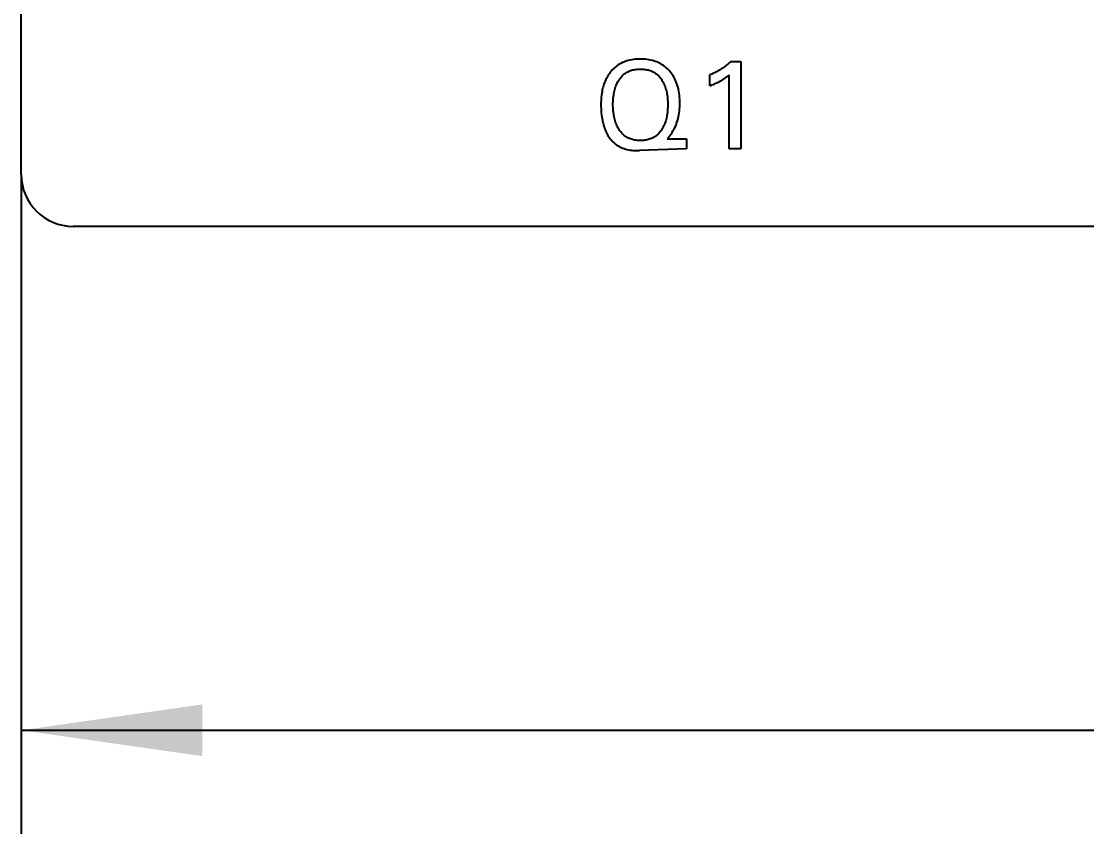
# Model space of a CAD drawing. Extents: x 0 to 420, y 0 to 297.
# Drawn here: x 136.8 to 157.38, y 151.93 to 167.64 of the extents above; entities that cross this region are included whole.
import ezdxf

# ---------------------------------------------------------------- set-up
doc = ezdxf.new("R2010")
doc.units = 0
doc.header["$LTSCALE"] = 23.1
doc.layers.get('0').update_dxf_attribs({"linetype": 'CONTINUOUS'})
doc.layers.add('10000_FRONT', color=7, linetype='CONTINUOUS')
doc.layers.add('10100_DIM_FRONT', color=7, linetype='CONTINUOUS')
doc.dimstyles.get("Standard").update_dxf_attribs({"dimtxt": 2.5, "dimasz": 2.5, "dimexe": 1.25, "dimexo": 0.625, "dimtad": 1, "dimcen": 2.5, "dimazin": 3, "dimtfac": 1, "dimtmove": 0, "dimatfit": 3})

# ---------------------------------------------------------------- blocks, each defined once
blk = doc.blocks.new('_FILLED')
at = {"color": 0, "linetype": 'BYBLOCK'}
blk.add_solid([(0, 0), (-1, 0.1429), (-1, -0.1429)], dxfattribs=at)
blk = doc.blocks.new('*D0')
at = {"layer": '10100_DIM_FRONT', "color": 7, "linetype": 'CONTINUOUS'}
for p, q in [((136.798, 164.673), (136.798, 151.933)), ((208.298, 164.673), (208.298, 151.933)), ((136.798, 153.933), (172.548, 153.933)), ((208.298, 153.933), (172.548, 153.933))]:
    blk.add_line(p, q, dxfattribs=at)
at = {"layer": '10100_DIM_FRONT', "color": 7, "linetype": 'CONTINUOUS', "xscale": 3.5, "yscale": 3.5, "zscale": 3.5, "rotation": 180}
blk.add_blockref('_FILLED', (136.798, 153.933), dxfattribs=at)
at = {"layer": '10100_DIM_FRONT', "color": 7, "linetype": 'CONTINUOUS', "xscale": 3.5, "yscale": 3.5, "zscale": 3.5}
blk.add_blockref('_FILLED', (208.298, 153.933), dxfattribs=at)

msp = doc.modelspace()

# ---------------------------------------------------------------- linework, layer by layer
at = {"layer": '10000_FRONT', "color": 7, "linetype": 'CONTINUOUS'}
for p, q in [((136.798, 164.673), (136.798, 252.673)), ((148.26, 166.74), (148.238, 166.72)), ((148.283, 166.759), (148.26, 166.74)), ((148.307, 166.777), (148.283, 166.759)), ((148.331, 166.794), (148.307, 166.777)), ((148.357, 166.81), (148.331, 166.794)), ((148.384, 166.824), (148.357, 166.81)), ((148.411, 166.838), (148.384, 166.824)), ((148.439, 166.85), (148.411, 166.838)), ((148.467, 166.86), (148.439, 166.85)), ((148.496, 166.87), (148.467, 166.86)), ((148.525, 166.878), (148.496, 166.87)), ((148.558, 166.886), (148.525, 166.878)), ((148.591, 166.893), (148.558, 166.886)), ((148.624, 166.898), (148.591, 166.893)), ((148.658, 166.902), (148.624, 166.898)), ((148.691, 166.904), (148.658, 166.902)), ((148.725, 166.906), (148.691, 166.904)), ((148.759, 166.906), (148.725, 166.906)), ((148.793, 166.906), (148.759, 166.906)), ((148.826, 166.904), (148.793, 166.906)), ((148.859, 166.902), (148.826, 166.904)), ((148.892, 166.898), (148.859, 166.902)), ((148.925, 166.893), (148.892, 166.898)), ((148.958, 166.887), (148.925, 166.893)), ((148.991, 166.879), (148.958, 166.887)), ((149.02, 166.871), (148.991, 166.879)), ((149.048, 166.862), (149.02, 166.871)), ((149.076, 166.851), (149.048, 166.862)), ((149.104, 166.84), (149.076, 166.851)), ((149.131, 166.827), (149.104, 166.84)), ((149.157, 166.813), (149.131, 166.827)), ((149.183, 166.797), (149.157, 166.813)), ((149.208, 166.781), (149.183, 166.797)), ((149.231, 166.763), (149.208, 166.781)), ((149.254, 166.745), (149.231, 166.763)), ((149.276, 166.725), (149.254, 166.745)), ((150.366, 166.746), (150.35, 166.734)), ((150.383, 166.757), (150.366, 166.746)), ((150.399, 166.77), (150.383, 166.757)), ((150.415, 166.782), (150.399, 166.77)), ((150.431, 166.795), (150.415, 166.782)), ((150.447, 166.808), (150.431, 166.795)), ((150.462, 166.821), (150.447, 166.808)), ((150.477, 166.835), (150.462, 166.821)), ((150.492, 166.849), (150.477, 166.835)), ((150.507, 166.863), (150.492, 166.849)), ((150.507, 166.863), (150.7, 166.863)), ((150.7, 166.863), (150.7, 165.173)), ((148.102, 166.534), (148.089, 166.509)), ((148.115, 166.559), (148.102, 166.534)), ((148.13, 166.584), (148.115, 166.559)), ((148.145, 166.607), (148.13, 166.584)), ((148.161, 166.631), (148.145, 166.607)), ((148.178, 166.653), (148.161, 166.631)), ((148.197, 166.676), (148.178, 166.653)), ((148.217, 166.698), (148.197, 166.676)), ((148.238, 166.72), (148.217, 166.698)), ((148.356, 166.518), (148.368, 166.534)), ((148.368, 166.534), (148.38, 166.55)), ((148.38, 166.55), (148.393, 166.565)), ((148.393, 166.565), (148.407, 166.58)), ((148.407, 166.58), (148.421, 166.594)), ((148.421, 166.594), (148.436, 166.607)), ((148.436, 166.607), (148.451, 166.619)), ((148.451, 166.619), (148.467, 166.631)), ((148.467, 166.631), (148.483, 166.642)), ((148.483, 166.642), (148.5, 166.652)), ((148.5, 166.652), (148.517, 166.661)), ((148.517, 166.661), (148.535, 166.669)), ((148.535, 166.669), (148.553, 166.677)), ((148.553, 166.677), (148.571, 166.684)), ((148.571, 166.684), (148.589, 166.69)), ((148.589, 166.69), (148.61, 166.696)), ((148.61, 166.696), (148.631, 166.701)), ((148.631, 166.701), (148.652, 166.705)), ((148.652, 166.705), (148.673, 166.708)), ((148.673, 166.708), (148.695, 166.711)), ((148.695, 166.711), (148.716, 166.712)), ((148.716, 166.712), (148.737, 166.713)), ((148.737, 166.713), (148.759, 166.714)), ((148.759, 166.714), (148.781, 166.713)), ((148.781, 166.713), (148.802, 166.712)), ((148.802, 166.712), (148.824, 166.711)), ((148.824, 166.711), (148.845, 166.708)), ((148.845, 166.708), (148.867, 166.705)), ((148.867, 166.705), (148.888, 166.701)), ((148.888, 166.701), (148.909, 166.696)), ((148.909, 166.696), (148.929, 166.69)), ((148.929, 166.69), (148.948, 166.684)), ((148.948, 166.684), (148.966, 166.677)), ((148.966, 166.677), (148.984, 166.669)), ((148.984, 166.669), (149.002, 166.661)), ((149.002, 166.661), (149.019, 166.652)), ((149.019, 166.652), (149.036, 166.642)), ((149.036, 166.642), (149.052, 166.631)), ((149.052, 166.631), (149.068, 166.619)), ((149.068, 166.619), (149.084, 166.607)), ((149.084, 166.607), (149.098, 166.594)), ((149.098, 166.594), (149.113, 166.58)), ((149.113, 166.58), (149.126, 166.565)), ((149.126, 166.565), (149.139, 166.55)), ((149.139, 166.55), (149.152, 166.534)), ((149.152, 166.534), (149.164, 166.518)), ((149.297, 166.704), (149.276, 166.725)), ((149.317, 166.683), (149.297, 166.704)), ((149.336, 166.661), (149.317, 166.683)), ((149.356, 166.635), (149.336, 166.661)), ((149.376, 166.608), (149.356, 166.635)), ((149.393, 166.58), (149.376, 166.608)), ((149.41, 166.551), (149.393, 166.58)), ((149.425, 166.522), (149.41, 166.551)), ((150.119, 166.609), (150.1, 166.602)), ((150.1, 166.39), (150.1, 166.602)), ((150.138, 166.617), (150.119, 166.609)), ((150.156, 166.625), (150.138, 166.617)), ((150.175, 166.633), (150.156, 166.625)), ((150.193, 166.642), (150.175, 166.633)), ((150.211, 166.651), (150.193, 166.642)), ((150.229, 166.661), (150.211, 166.651)), ((150.247, 166.67), (150.229, 166.661)), ((150.265, 166.68), (150.247, 166.67)), ((150.282, 166.69), (150.265, 166.68)), ((150.299, 166.701), (150.282, 166.69)), ((150.316, 166.712), (150.299, 166.701)), ((150.333, 166.723), (150.316, 166.712)), ((150.35, 166.734), (150.333, 166.723)), ((150.381, 166.53), (150.391, 166.538)), ((150.391, 166.538), (150.402, 166.545)), ((150.402, 166.545), (150.413, 166.554)), ((150.413, 166.554), (150.424, 166.562)), ((150.424, 166.562), (150.436, 166.571)), ((150.436, 166.571), (150.448, 166.581)), ((150.448, 166.581), (150.46, 166.59)), ((150.46, 166.59), (150.472, 166.6)), ((150.472, 165.173), (150.472, 166.6)), ((148.03, 166.336), (148.023, 166.306)), ((148.038, 166.366), (148.03, 166.336)), ((148.046, 166.396), (148.038, 166.366)), ((148.056, 166.425), (148.046, 166.396)), ((148.066, 166.454), (148.056, 166.425)), ((148.078, 166.483), (148.066, 166.454)), ((148.089, 166.509), (148.078, 166.483)), ((148.265, 166.319), (148.272, 166.345)), ((148.272, 166.345), (148.281, 166.371)), ((148.281, 166.371), (148.289, 166.393)), ((148.289, 166.393), (148.299, 166.416)), ((148.299, 166.416), (148.309, 166.438)), ((148.309, 166.438), (148.32, 166.46)), ((148.32, 166.46), (148.332, 166.481)), ((148.332, 166.481), (148.345, 166.502)), ((148.345, 166.502), (148.356, 166.518)), ((149.164, 166.518), (149.175, 166.502)), ((149.175, 166.502), (149.187, 166.481)), ((149.187, 166.481), (149.199, 166.46)), ((149.199, 166.46), (149.21, 166.438)), ((149.21, 166.438), (149.22, 166.416)), ((149.22, 166.416), (149.23, 166.393)), ((149.23, 166.393), (149.238, 166.371)), ((149.238, 166.371), (149.247, 166.345)), ((149.247, 166.345), (149.254, 166.319)), ((149.439, 166.492), (149.425, 166.522)), ((149.453, 166.459), (149.439, 166.492)), ((149.465, 166.426), (149.453, 166.459)), ((149.476, 166.392), (149.465, 166.426)), ((149.486, 166.358), (149.476, 166.392)), ((149.494, 166.323), (149.486, 166.358)), ((150.1, 166.39), (150.121, 166.398)), ((150.121, 166.398), (150.142, 166.406)), ((150.142, 166.406), (150.163, 166.415)), ((150.163, 166.415), (150.184, 166.424)), ((150.184, 166.424), (150.204, 166.433)), ((150.204, 166.433), (150.22, 166.44)), ((150.22, 166.44), (150.235, 166.447)), ((150.235, 166.447), (150.25, 166.455)), ((150.25, 166.455), (150.265, 166.462)), ((150.265, 166.462), (150.28, 166.47)), ((150.28, 166.47), (150.294, 166.478)), ((150.294, 166.478), (150.31, 166.486)), ((150.31, 166.486), (150.325, 166.495)), ((150.325, 166.495), (150.34, 166.504)), ((150.34, 166.504), (150.355, 166.514)), ((150.355, 166.514), (150.37, 166.523)), ((150.37, 166.523), (150.381, 166.53)), ((148.001, 166.137), (147.999, 166.103)), ((148.004, 166.172), (148.001, 166.137)), ((148.008, 166.207), (148.004, 166.172)), ((148.012, 166.241), (148.008, 166.207)), ((148.018, 166.276), (148.012, 166.241)), ((148.023, 166.306), (148.018, 166.276)), ((148.231, 166.092), (148.233, 166.122)), ((148.233, 166.122), (148.236, 166.153)), ((148.236, 166.153), (148.239, 166.183)), ((148.239, 166.183), (148.243, 166.213)), ((148.243, 166.213), (148.247, 166.24)), ((148.247, 166.24), (148.252, 166.267)), ((148.252, 166.267), (148.258, 166.293)), ((148.258, 166.293), (148.265, 166.319)), ((149.254, 166.319), (149.261, 166.293)), ((149.261, 166.293), (149.267, 166.267)), ((149.267, 166.267), (149.272, 166.24)), ((149.272, 166.24), (149.276, 166.213)), ((149.276, 166.213), (149.281, 166.183)), ((149.281, 166.183), (149.284, 166.153)), ((149.284, 166.153), (149.286, 166.122)), ((149.286, 166.122), (149.288, 166.092)), ((149.501, 166.288), (149.494, 166.323)), ((149.508, 166.249), (149.501, 166.288)), ((149.513, 166.209), (149.508, 166.249)), ((149.517, 166.17), (149.513, 166.209)), ((149.52, 166.13), (149.517, 166.17)), ((149.521, 166.09), (149.52, 166.13)), ((147.999, 166.103), (147.998, 166.068)), ((147.998, 166.068), (147.998, 166.033)), ((147.998, 166.033), (147.998, 165.992)), ((147.998, 165.992), (147.999, 165.951)), ((147.999, 165.951), (148.001, 165.91)), ((148.23, 166.061), (148.231, 166.092)), ((148.23, 166.03), (148.23, 166.061)), ((148.23, 165.999), (148.23, 166.03)), ((148.231, 165.968), (148.23, 165.999)), ((148.233, 165.937), (148.231, 165.968)), ((148.235, 165.906), (148.233, 165.937)), ((149.286, 165.937), (149.284, 165.906)), ((149.288, 165.968), (149.286, 165.937)), ((149.288, 166.092), (149.289, 166.061)), ((149.289, 165.999), (149.288, 165.968)), ((149.289, 166.061), (149.289, 166.03)), ((149.289, 166.03), (149.289, 165.999)), ((149.514, 165.904), (149.517, 165.94)), ((149.517, 165.94), (149.52, 165.977)), ((149.52, 165.977), (149.521, 166.013)), ((149.522, 166.05), (149.521, 166.09)), ((149.521, 166.013), (149.522, 166.05)), ((148.001, 165.91), (148.004, 165.869)), ((148.004, 165.869), (148.009, 165.828)), ((148.009, 165.828), (148.014, 165.787)), ((148.014, 165.787), (148.019, 165.757)), ((148.019, 165.757), (148.024, 165.727)), ((148.024, 165.727), (148.03, 165.697)), ((148.239, 165.875), (148.235, 165.906)), ((148.243, 165.844), (148.239, 165.875)), ((148.247, 165.817), (148.243, 165.844)), ((148.252, 165.79), (148.247, 165.817)), ((148.258, 165.764), (148.252, 165.79)), ((148.264, 165.737), (148.258, 165.764)), ((148.272, 165.711), (148.264, 165.737)), ((148.28, 165.685), (148.272, 165.711)), ((149.248, 165.71), (149.239, 165.684)), ((149.255, 165.736), (149.248, 165.71)), ((149.262, 165.763), (149.255, 165.736)), ((149.267, 165.79), (149.262, 165.763)), ((149.272, 165.817), (149.267, 165.79)), ((149.277, 165.844), (149.272, 165.817)), ((149.281, 165.875), (149.277, 165.844)), ((149.284, 165.906), (149.281, 165.875)), ((149.471, 165.698), (149.48, 165.731)), ((149.48, 165.731), (149.489, 165.763)), ((149.489, 165.763), (149.496, 165.796)), ((149.496, 165.796), (149.503, 165.831)), ((149.503, 165.831), (149.509, 165.868)), ((149.509, 165.868), (149.514, 165.904)), ((148.03, 165.697), (148.037, 165.667)), ((148.037, 165.667), (148.045, 165.637)), ((148.045, 165.637), (148.054, 165.608)), ((148.054, 165.608), (148.063, 165.579)), ((148.063, 165.579), (148.073, 165.553)), ((148.073, 165.553), (148.083, 165.528)), ((148.083, 165.528), (148.094, 165.504)), ((148.094, 165.504), (148.105, 165.479)), ((148.288, 165.661), (148.28, 165.685)), ((148.297, 165.639), (148.288, 165.661)), ((148.307, 165.616), (148.297, 165.639)), ((148.318, 165.594), (148.307, 165.616)), ((148.33, 165.572), (148.318, 165.594)), ((148.342, 165.551), (148.33, 165.572)), ((148.346, 165.545), (148.342, 165.551)), ((148.356, 165.529), (148.346, 165.545)), ((148.368, 165.513), (148.356, 165.529)), ((148.38, 165.498), (148.368, 165.513)), ((149.154, 165.517), (149.142, 165.501)), ((149.166, 165.534), (149.154, 165.517)), ((149.177, 165.551), (149.166, 165.534)), ((149.19, 165.572), (149.177, 165.551)), ((149.201, 165.594), (149.19, 165.572)), ((149.212, 165.616), (149.201, 165.594)), ((149.222, 165.638), (149.212, 165.616)), ((149.231, 165.661), (149.222, 165.638)), ((149.239, 165.684), (149.231, 165.661)), ((149.372, 165.489), (149.389, 165.517)), ((149.389, 165.517), (149.406, 165.545)), ((149.406, 165.545), (149.42, 165.574)), ((149.42, 165.574), (149.435, 165.605)), ((149.435, 165.605), (149.448, 165.635)), ((149.448, 165.635), (149.46, 165.667)), ((149.46, 165.667), (149.471, 165.698)), ((148.105, 165.479), (148.118, 165.455)), ((148.118, 165.455), (148.131, 165.432)), ((148.131, 165.432), (148.146, 165.409)), ((148.146, 165.409), (148.16, 165.387)), ((148.16, 165.387), (148.176, 165.367)), ((148.176, 165.367), (148.192, 165.347)), ((148.192, 165.347), (148.209, 165.327)), ((148.209, 165.327), (148.227, 165.309)), ((148.227, 165.309), (148.246, 165.291)), ((148.392, 165.483), (148.38, 165.498)), ((148.405, 165.469), (148.392, 165.483)), ((148.419, 165.455), (148.405, 165.469)), ((148.434, 165.442), (148.419, 165.455)), ((148.448, 165.429), (148.434, 165.442)), ((148.464, 165.417), (148.448, 165.429)), ((148.48, 165.406), (148.464, 165.417)), ((148.497, 165.396), (148.48, 165.406)), ((148.515, 165.386), (148.497, 165.396)), ((148.532, 165.378), (148.515, 165.386)), ((148.55, 165.37), (148.532, 165.378)), ((148.569, 165.362), (148.55, 165.37)), ((148.587, 165.356), (148.569, 165.362)), ((148.608, 165.35), (148.587, 165.356)), ((148.629, 165.345), (148.608, 165.35)), ((148.651, 165.341), (148.629, 165.345)), ((148.672, 165.337), (148.651, 165.341)), ((148.694, 165.335), (148.672, 165.337)), ((148.715, 165.333), (148.694, 165.335)), ((148.737, 165.332), (148.715, 165.333)), ((148.759, 165.332), (148.737, 165.332)), ((148.781, 165.332), (148.759, 165.332)), ((148.803, 165.333), (148.781, 165.332)), ((148.824, 165.335), (148.803, 165.333)), ((148.846, 165.337), (148.824, 165.335)), ((148.867, 165.341), (148.846, 165.337)), ((148.889, 165.345), (148.867, 165.341)), ((148.91, 165.35), (148.889, 165.345)), ((148.931, 165.356), (148.91, 165.35)), ((148.95, 165.362), (148.931, 165.356)), ((148.968, 165.37), (148.95, 165.362)), ((148.986, 165.378), (148.968, 165.37)), ((149.004, 165.386), (148.986, 165.378)), ((149.021, 165.396), (149.004, 165.386)), ((149.038, 165.406), (149.021, 165.396)), ((149.054, 165.417), (149.038, 165.406)), ((149.07, 165.429), (149.054, 165.417)), ((149.086, 165.442), (149.07, 165.429)), ((149.101, 165.456), (149.086, 165.442)), ((149.115, 165.47), (149.101, 165.456)), ((149.129, 165.485), (149.115, 165.47)), ((149.142, 165.501), (149.129, 165.485)), ((149.294, 165.386), (149.276, 165.365)), ((149.276, 165.365), (149.652, 165.365)), ((149.294, 165.386), (149.315, 165.411)), ((149.315, 165.411), (149.335, 165.436)), ((149.335, 165.436), (149.354, 165.462)), ((149.354, 165.462), (149.372, 165.489)), ((149.652, 165.365), (149.652, 165.173)), ((148.246, 165.291), (148.266, 165.274)), ((148.266, 165.274), (148.286, 165.258)), ((148.286, 165.258), (148.307, 165.243)), ((148.307, 165.243), (148.329, 165.23)), ((148.329, 165.23), (148.352, 165.217)), ((148.352, 165.217), (148.375, 165.205)), ((148.375, 165.205), (148.398, 165.194)), ((148.398, 165.194), (148.422, 165.184)), ((148.422, 165.184), (148.447, 165.176)), ((148.447, 165.176), (148.471, 165.168)), ((148.471, 165.168), (148.499, 165.16)), ((148.499, 165.16), (148.528, 165.154)), ((148.528, 165.154), (148.556, 165.149)), ((148.556, 165.149), (148.585, 165.145)), ((148.585, 165.145), (148.614, 165.142)), ((148.614, 165.142), (148.643, 165.139)), ((148.643, 165.139), (148.672, 165.138)), ((148.672, 165.138), (148.701, 165.138)), ((148.701, 165.138), (148.723, 165.138)), ((148.723, 165.138), (148.742, 165.138)), ((149.652, 165.173), (148.742, 165.138)), ((150.7, 165.173), (150.472, 165.173)), ((207.298, 163.673), (137.798, 163.673))]:
    msp.add_line(p, q, dxfattribs=at)
msp.add_arc((137.798, 164.673), 1, 180, 270, dxfattribs=at)

# ---------------------------------------------------------------- dimensions: what is measured, and where the dimension line sits
at = {"layer": '10100_DIM_FRONT', "color": 7, "linetype": 'CONTINUOUS'}
dim = msp.add_linear_dim(base=(208.298, 153.933), p1=(136.798, 164.673), p2=(208.298, 164.673), dimstyle='Standard', dxfattribs=at)
dim.commit()
dim.dimension.update_dxf_attribs({"geometry": '*D0', "text_midpoint": (165.154, 154.808), "dimtype": 128})

doc.saveas('drawing.dxf')
